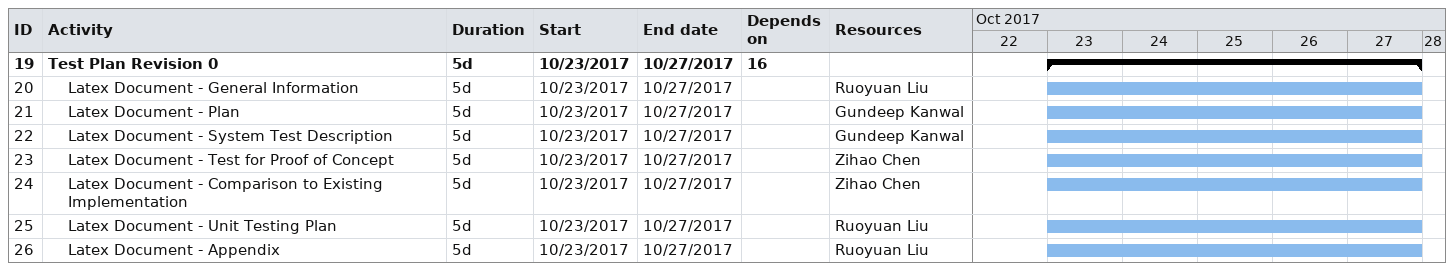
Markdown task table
| ID | Level | Task | Duration | Start | Finish | Predecessors | Resources |
|---|---|---|---|---|---|---|---|
| 19 | 1 | **Test Plan Revision 0** | 5d | 2017-10-23 | 2017-10-27 | 16 |  |
| 20 | 2 | Latex Document - General Information | 5d | 2017-10-23 | 2017-10-27 |  | Ruoyuan Liu |
| 21 | 2 | Latex Document - Plan | 5d | 2017-10-23 | 2017-10-27 |  | Gundeep Kanwal |
| 22 | 2 | Latex Document - System Test Description | 5d | 2017-10-23 | 2017-10-27 |  | Gundeep Kanwal |
| 23 | 2 | Latex Document - Test for Proof of Concept | 5d | 2017-10-23 | 2017-10-27 |  | Zihao Chen |
| 24 | 2 | Latex Document - Comparison to Existing Implementation | 5d | 2017-10-23 | 2017-10-27 |  | Zihao Chen |
| 25 | 2 | Latex Document - Unit Testing Plan | 5d | 2017-10-23 | 2017-10-27 |  | Ruoyuan Liu |
| 26 | 2 | Latex Document - Appendix | 5d | 2017-10-23 | 2017-10-27 |  | Ruoyuan Liu |
